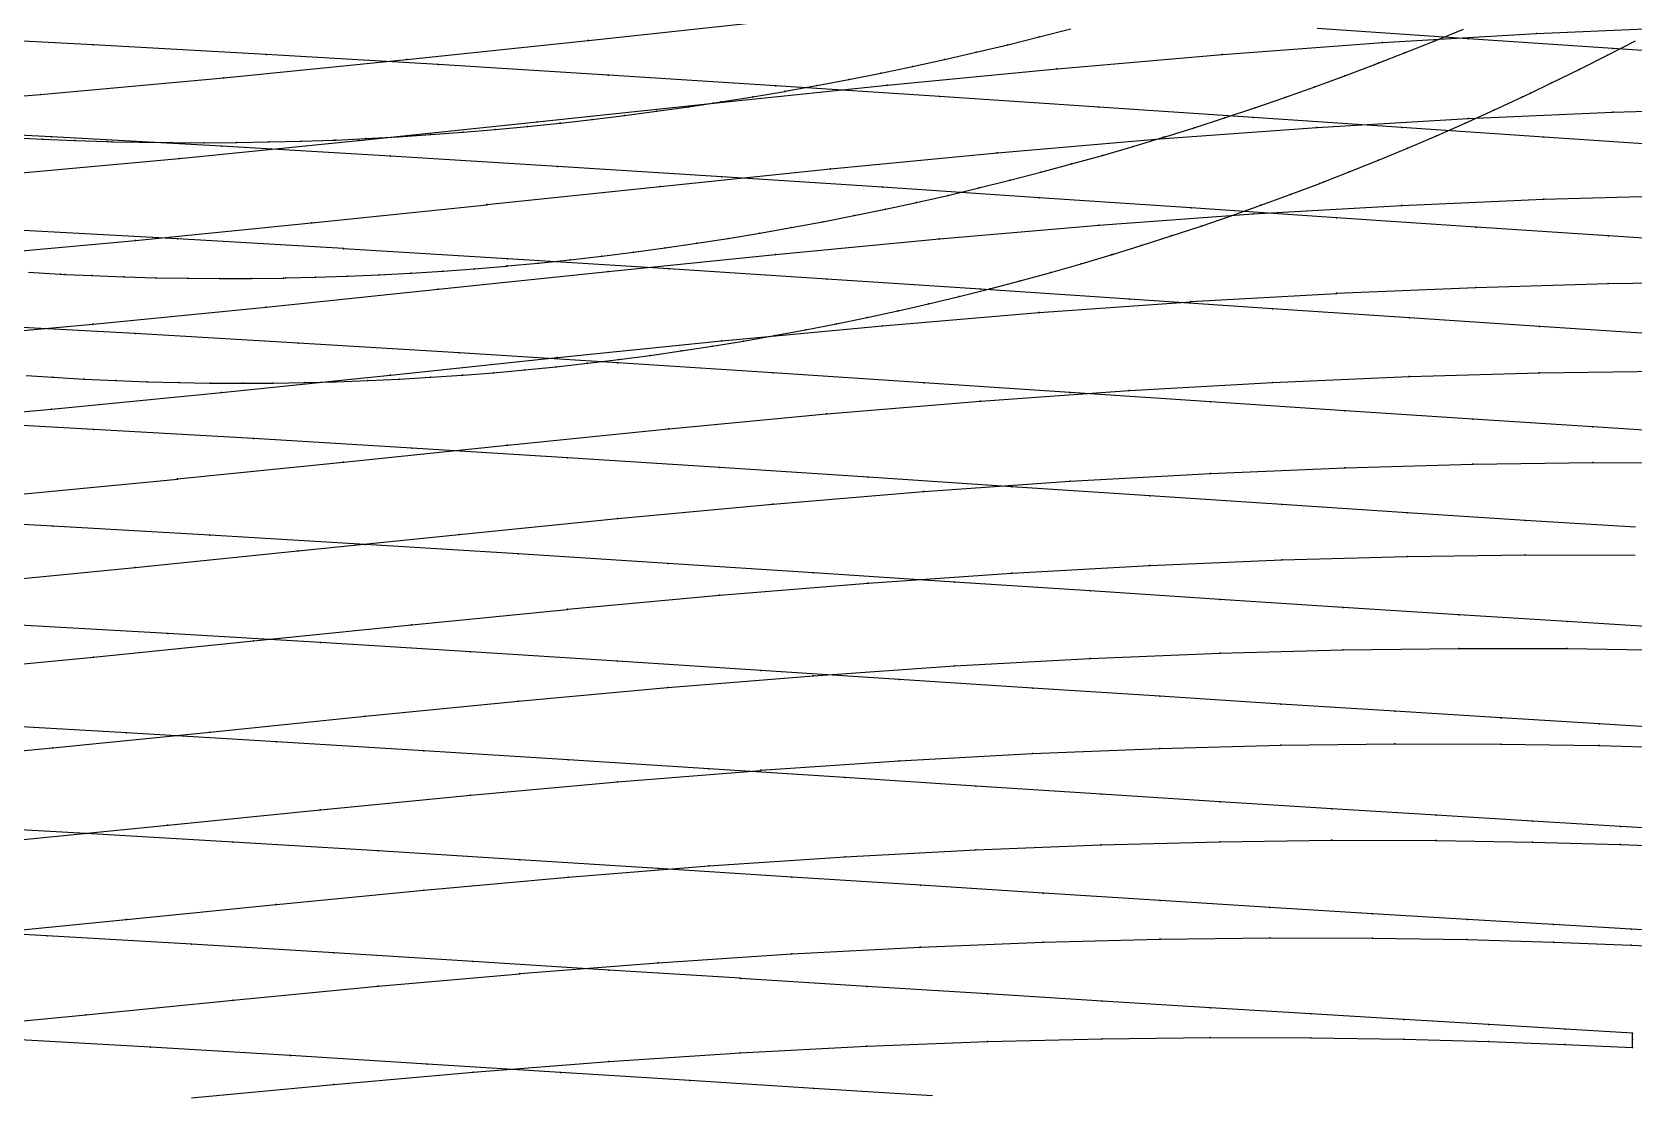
# Model space of a CAD drawing. Extents: x 0 to 4.67, y -4.5 to 1.66.
# Drawn here: x 1.544 to 2.428, y -2.052 to -1.466 of the extents above; entities that cross this region are included whole.
import ezdxf

# ---------------------------------------------------------------- set-up
doc = ezdxf.new("R2010")
doc.units = 0
doc.layers.get('0').update_dxf_attribs({"linetype": 'CONTINUOUS'})

msp = doc.modelspace()

# ---------------------------------------------------------------- linework, layer by layer
at = {"color": 4}
for points in [[(1.44824, -1.50882), (1.54893, -1.50077), (1.549, -1.50077), (1.65002, -1.49155), (1.65009, -1.49154), (1.75094, -1.48145), (1.75101, -1.48144), (1.85122, -1.47087), (1.85129, -1.47086), (1.95039, -1.46026)], [(1.52621, -1.54502), (1.62539, -1.53601), (1.62546, -1.53601), (1.72447, -1.52616), (1.72454, -1.52615), (1.82293, -1.51583), (1.823, -1.51582), (1.92029, -1.50547), (1.92036, -1.50546), (2.01607, -1.49555), (2.01614, -1.49555), (2.1098, -1.4865), (2.1099, -1.4865), (2.20108, -1.47863), (2.20118, -1.47862), (2.28946, -1.4721), (2.28954, -1.4721), (2.37446, -1.4671), (2.37456, -1.4671), (2.45575, -1.46351)], [(1.53234, -1.52435), (1.55012, -1.52529), (1.56791, -1.52608), (1.58571, -1.5267), (1.5883, -1.52677), (1.60353, -1.52708), (1.62136, -1.52728), (1.63921, -1.52732), (1.65705, -1.5272), (1.67491, -1.52692), (1.69277, -1.52648), (1.71063, -1.52588), (1.71189, -1.52583), (1.72849, -1.52504), (1.74635, -1.52403), (1.7642, -1.52287), (1.78205, -1.52154), (1.79989, -1.52005), (1.81772, -1.5184), (1.83554, -1.51659), (1.83592, -1.51655), (1.85335, -1.51455), (1.87114, -1.51235), (1.88891, -1.50999), (1.90666, -1.50748), (1.9244, -1.5048), (1.9421, -1.50196), (1.95971, -1.49898), (1.95979, -1.49897), (1.97744, -1.49577), (1.99507, -1.49241), (2.01266, -1.48889), (2.03023, -1.48521), (2.04775, -1.48138), (2.06524, -1.4774), (2.08269, -1.47326), (2.08276, -1.47324), (2.1001, -1.46893), (2.11747, -1.46445)], [(1.54238, -1.59879), (1.55992, -1.59983), (1.56247, -1.59996), (1.57748, -1.60066), (1.59505, -1.60131), (1.61263, -1.60179), (1.63021, -1.60209), (1.6478, -1.60222), (1.6654, -1.60218), (1.683, -1.60196), (1.68424, -1.60194), (1.7006, -1.60154), (1.71819, -1.60094), (1.73578, -1.60017), (1.75337, -1.59923), (1.77095, -1.59811), (1.78852, -1.59683), (1.80608, -1.59537), (1.80645, -1.59533), (1.82362, -1.5937), (1.84115, -1.59187), (1.85866, -1.58986), (1.87615, -1.58768), (1.89362, -1.58533), (1.91107, -1.58281), (1.92842, -1.58013), (1.92849, -1.58012), (1.94589, -1.57723), (1.96325, -1.57418), (1.98059, -1.57095), (1.99789, -1.56756), (2.01516, -1.56399), (2.0324, -1.56026), (2.04959, -1.55636), (2.04965, -1.55635), (2.06674, -1.55228), (2.08386, -1.54803), (2.10092, -1.54362), (2.11795, -1.53904), (2.13492, -1.53429), (2.15185, -1.52938), (2.16872, -1.5243), (2.16951, -1.52405), (2.18554, -1.51906), (2.2023, -1.51365), (2.21901, -1.50808), (2.23566, -1.50235), (2.25225, -1.49646), (2.26878, -1.4904), (2.28524, -1.48419), (2.28744, -1.48333), (2.30164, -1.47782), (2.31796, -1.4713), (2.33422, -1.46463)], [(2.49233, -1.48045), (2.41663, -1.47535), (2.41659, -1.47535), (2.33682, -1.46993), (2.33681, -1.46993), (2.25337, -1.46426)], [(2.45288, -1.52928), (2.37854, -1.5243), (2.37851, -1.5243), (2.30017, -1.51901), (2.30016, -1.51901), (2.21822, -1.51347), (2.21819, -1.51347), (2.13301, -1.50773), (2.133, -1.50773), (2.04501, -1.50185), (2.04501, -1.50185), (1.95465, -1.49592), (1.95461, -1.49592), (1.8623, -1.49001), (1.86227, -1.49001), (1.76844, -1.48422), (1.7684, -1.48422), (1.67351, -1.47862), (1.67348, -1.47862), (1.57799, -1.47331), (1.57795, -1.47331), (1.4823, -1.46836)], [(1.54094, -1.65571), (1.55577, -1.65672), (1.57312, -1.65773), (1.59049, -1.65854), (1.60786, -1.65918), (1.62524, -1.65964), (1.64262, -1.65991), (1.66, -1.66), (1.66123, -1.65999), (1.67738, -1.65991), (1.69476, -1.65964), (1.71214, -1.65918), (1.72951, -1.65854), (1.74688, -1.65773), (1.76423, -1.65672), (1.78158, -1.65554), (1.78194, -1.65551), (1.79891, -1.65418), (1.81622, -1.65263), (1.83352, -1.65091), (1.8508, -1.649), (1.86805, -1.64691), (1.88529, -1.64464), (1.90243, -1.6422), (1.9025, -1.64219), (1.91968, -1.63956), (1.93684, -1.63675), (1.95396, -1.63376), (1.97105, -1.6306), (1.98811, -1.62725), (2.00513, -1.62373), (2.02212, -1.62002), (2.02218, -1.62001), (2.03906, -1.61614), (2.05597, -1.61208), (2.07283, -1.60785), (2.08964, -1.60344), (2.10641, -1.59885), (2.12313, -1.59409), (2.13979, -1.58915), (2.14057, -1.58891), (2.15641, -1.58404), (2.17297, -1.57875), (2.18947, -1.5733), (2.20592, -1.56766), (2.2223, -1.56186), (2.23863, -1.55589), (2.25489, -1.54974), (2.25707, -1.54889), (2.27109, -1.54343), (2.28722, -1.53695), (2.30328, -1.53029), (2.31927, -1.52347), (2.33518, -1.51649), (2.35103, -1.50933), (2.36679, -1.50201), (2.37111, -1.49995), (2.38248, -1.49453), (2.39809, -1.48688), (2.41362, -1.47907), (2.42907, -1.4711)], [(1.54094, -1.65571), (1.55577, -1.65672), (1.57312, -1.65773), (1.59049, -1.65854), (1.60786, -1.65918), (1.62524, -1.65964), (1.64262, -1.65991), (1.66, -1.66), (1.66123, -1.65999), (1.67738, -1.65991), (1.69476, -1.65964), (1.71214, -1.65918), (1.72951, -1.65854), (1.74688, -1.65773), (1.76423, -1.65672), (1.78158, -1.65554), (1.78194, -1.65551), (1.79891, -1.65418), (1.81622, -1.65263), (1.83352, -1.65091), (1.8508, -1.649), (1.86805, -1.64691), (1.88529, -1.64464), (1.90243, -1.6422), (1.9025, -1.64219), (1.91968, -1.63956), (1.93684, -1.63675), (1.95396, -1.63376), (1.97105, -1.6306), (1.98811, -1.62725), (2.00513, -1.62373), (2.02212, -1.62002), (2.02218, -1.62001), (2.03906, -1.61614), (2.05597, -1.61208), (2.07283, -1.60785), (2.08964, -1.60344), (2.10641, -1.59885), (2.12313, -1.59409), (2.13979, -1.58915), (2.14057, -1.58891), (2.15641, -1.58404), (2.17297, -1.57875), (2.18947, -1.5733), (2.20592, -1.56766), (2.2223, -1.56186), (2.23863, -1.55589), (2.25489, -1.54974), (2.25707, -1.54889), (2.27109, -1.54343), (2.28722, -1.53695), (2.30328, -1.53029), (2.31927, -1.52347), (2.33518, -1.51649), (2.35103, -1.50933), (2.36679, -1.50201), (2.37111, -1.49995), (2.38248, -1.49453), (2.39809, -1.48688), (2.41362, -1.47907), (2.42907, -1.4711)], [(1.54094, -1.65571), (1.55577, -1.65672), (1.57312, -1.65773), (1.59049, -1.65854), (1.60786, -1.65918), (1.62524, -1.65964), (1.64262, -1.65991), (1.66, -1.66), (1.66123, -1.65999), (1.67738, -1.65991), (1.69476, -1.65964), (1.71214, -1.65918), (1.72951, -1.65854), (1.74688, -1.65773), (1.76423, -1.65672), (1.78158, -1.65554), (1.78194, -1.65551), (1.79891, -1.65418), (1.81622, -1.65263), (1.83352, -1.65091), (1.8508, -1.649), (1.86805, -1.64691), (1.88529, -1.64464), (1.90243, -1.6422), (1.9025, -1.64219), (1.91968, -1.63956), (1.93684, -1.63675), (1.95396, -1.63376), (1.97105, -1.6306), (1.98811, -1.62725), (2.00513, -1.62373), (2.02212, -1.62002), (2.02218, -1.62001), (2.03906, -1.61614), (2.05597, -1.61208), (2.07283, -1.60785), (2.08964, -1.60344), (2.10641, -1.59885), (2.12313, -1.59409), (2.13979, -1.58915), (2.14057, -1.58891), (2.15641, -1.58404), (2.17297, -1.57875), (2.18947, -1.5733), (2.20592, -1.56766), (2.2223, -1.56186), (2.23863, -1.55589), (2.25489, -1.54974), (2.25707, -1.54889), (2.27109, -1.54343), (2.28722, -1.53695), (2.30328, -1.53029), (2.31927, -1.52347), (2.33518, -1.51649), (2.35103, -1.50933), (2.36679, -1.50201), (2.37111, -1.49995), (2.38248, -1.49453), (2.39809, -1.48688), (2.41362, -1.47907), (2.42907, -1.4711)], [(1.54094, -1.65571), (1.55577, -1.65672), (1.57312, -1.65773), (1.59049, -1.65854), (1.60786, -1.65918), (1.62524, -1.65964), (1.64262, -1.65991), (1.66, -1.66), (1.66123, -1.65999), (1.67738, -1.65991), (1.69476, -1.65964), (1.71214, -1.65918), (1.72951, -1.65854), (1.74688, -1.65773), (1.76423, -1.65672), (1.78158, -1.65554), (1.78194, -1.65551), (1.79891, -1.65418), (1.81622, -1.65263), (1.83352, -1.65091), (1.8508, -1.649), (1.86805, -1.64691), (1.88529, -1.64464), (1.90243, -1.6422), (1.9025, -1.64219), (1.91968, -1.63956), (1.93684, -1.63675), (1.95396, -1.63376), (1.97105, -1.6306), (1.98811, -1.62725), (2.00513, -1.62373), (2.02212, -1.62002), (2.02218, -1.62001), (2.03906, -1.61614), (2.05597, -1.61208), (2.07283, -1.60785), (2.08964, -1.60344), (2.10641, -1.59885), (2.12313, -1.59409), (2.13979, -1.58915), (2.14057, -1.58891), (2.15641, -1.58404), (2.17297, -1.57875), (2.18947, -1.5733), (2.20592, -1.56766), (2.2223, -1.56186), (2.23863, -1.55589), (2.25489, -1.54974), (2.25707, -1.54889), (2.27109, -1.54343), (2.28722, -1.53695), (2.30328, -1.53029), (2.31927, -1.52347), (2.33518, -1.51649), (2.35103, -1.50933), (2.36679, -1.50201), (2.37111, -1.49995), (2.38248, -1.49453), (2.39809, -1.48688), (2.41362, -1.47907), (2.42907, -1.4711)], [(1.54094, -1.65571), (1.55577, -1.65672), (1.57312, -1.65773), (1.59049, -1.65854), (1.60786, -1.65918), (1.62524, -1.65964), (1.64262, -1.65991), (1.66, -1.66), (1.66123, -1.65999), (1.67738, -1.65991), (1.69476, -1.65964), (1.71214, -1.65918), (1.72951, -1.65854), (1.74688, -1.65773), (1.76423, -1.65672), (1.78158, -1.65554), (1.78194, -1.65551), (1.79891, -1.65418), (1.81622, -1.65263), (1.83352, -1.65091), (1.8508, -1.649), (1.86805, -1.64691), (1.88529, -1.64464), (1.90243, -1.6422), (1.9025, -1.64219), (1.91968, -1.63956), (1.93684, -1.63675), (1.95396, -1.63376), (1.97105, -1.6306), (1.98811, -1.62725), (2.00513, -1.62373), (2.02212, -1.62002), (2.02218, -1.62001), (2.03906, -1.61614), (2.05597, -1.61208), (2.07283, -1.60785), (2.08964, -1.60344), (2.10641, -1.59885), (2.12313, -1.59409), (2.13979, -1.58915), (2.14057, -1.58891), (2.15641, -1.58404), (2.17297, -1.57875), (2.18947, -1.5733), (2.20592, -1.56766), (2.2223, -1.56186), (2.23863, -1.55589), (2.25489, -1.54974), (2.25707, -1.54889), (2.27109, -1.54343), (2.28722, -1.53695), (2.30328, -1.53029), (2.31927, -1.52347), (2.33518, -1.51649), (2.35103, -1.50933), (2.36679, -1.50201), (2.37111, -1.49995), (2.38248, -1.49453), (2.39809, -1.48688), (2.41362, -1.47907), (2.42907, -1.4711)], [(1.5039, -1.59), (1.60127, -1.58121), (1.60134, -1.5812), (1.69855, -1.57158), (1.69862, -1.57158), (1.79521, -1.5615), (1.79528, -1.56149), (1.89081, -1.55139), (1.89088, -1.55139), (1.98484, -1.54172), (1.98492, -1.54171), (2.07687, -1.5329), (2.07697, -1.53289), (2.16649, -1.52522), (2.16658, -1.52522), (2.25326, -1.51887), (2.25334, -1.51886), (2.33671, -1.51401), (2.33681, -1.514), (2.41652, -1.51052), (2.41659, -1.51051), (2.49225, -1.50829)], [(2.48288, -1.58322), (2.41415, -1.5787), (2.41412, -1.5787), (2.34113, -1.57384), (2.34109, -1.57384), (2.26417, -1.56868), (2.26417, -1.56868), (2.1837, -1.56327), (2.18367, -1.56327), (2.10003, -1.55766), (2.10002, -1.55766), (2.01362, -1.55192), (2.01361, -1.55191), (1.92489, -1.54612), (1.92485, -1.54612), (1.83421, -1.54036), (1.83417, -1.54035), (1.74204, -1.5347), (1.742, -1.53469), (1.64883, -1.52923), (1.64879, -1.52923), (1.55503, -1.52404), (1.55499, -1.52404), (1.46107, -1.51921)], [(1.48227, -1.63602), (1.57788, -1.62744), (1.57795, -1.62743), (1.67341, -1.61805), (1.67348, -1.61804), (1.76833, -1.6082), (1.7684, -1.6082), (1.8622, -1.59834), (1.86227, -1.59833), (1.95454, -1.58891), (1.95461, -1.5889), (2.04491, -1.5803), (2.04501, -1.5803), (2.13291, -1.57283), (2.133, -1.57282), (2.21812, -1.56664), (2.21819, -1.56663), (2.30006, -1.56191), (2.30016, -1.5619), (2.37843, -1.55852), (2.37851, -1.55852), (2.4528, -1.55636)], [(2.4436, -1.63312), (2.37611, -1.62872), (2.37608, -1.62871), (2.30441, -1.62398), (2.30437, -1.62397), (2.22884, -1.61894), (2.22884, -1.61894), (2.14983, -1.61366), (2.1498, -1.61366), (2.06767, -1.60819), (2.06766, -1.60819), (1.98282, -1.60258), (1.98281, -1.60258), (1.89569, -1.59693), (1.89565, -1.59692), (1.80665, -1.59129), (1.80661, -1.59129), (1.71614, -1.58577), (1.71611, -1.58576), (1.62462, -1.58042), (1.62458, -1.58042), (1.53251, -1.57536)], [(1.46103, -1.68268), (1.55493, -1.6743), (1.55499, -1.67429), (1.64873, -1.66513), (1.64879, -1.66512), (1.74193, -1.65552), (1.742, -1.65552), (1.83411, -1.6459), (1.83417, -1.6459), (1.92478, -1.6367), (1.92485, -1.6367), (2.01352, -1.62832), (2.01361, -1.62831), (2.09993, -1.62103), (2.10002, -1.62102), (2.1836, -1.61501), (2.18367, -1.615), (2.26407, -1.61041), (2.26417, -1.6104), (2.34102, -1.60712), (2.34109, -1.60711), (2.41405, -1.60502), (2.41412, -1.60502), (2.48281, -1.60406)], [(2.46749, -1.68806), (2.40564, -1.68411), (2.40561, -1.6841), (2.33932, -1.6798), (2.3393, -1.6798), (2.2689, -1.67518), (2.26887, -1.67518), (2.19468, -1.67027), (2.19468, -1.67027), (2.11708, -1.66512), (2.11705, -1.66512), (2.03638, -1.65977), (2.03637, -1.65977), (1.95304, -1.6543), (1.95304, -1.6543), (1.86746, -1.64878), (1.86743, -1.64878), (1.78002, -1.64328), (1.77998, -1.64327), (1.69112, -1.63788), (1.69109, -1.63788), (1.60123, -1.63266), (1.6012, -1.63266), (1.51077, -1.62771)], [(1.53247, -1.72178), (1.62452, -1.71284), (1.62458, -1.71283), (1.71604, -1.70347), (1.71611, -1.70346), (1.80655, -1.69409), (1.80661, -1.69408), (1.89558, -1.68512), (1.89565, -1.68511), (1.98272, -1.67695), (1.98281, -1.67694), (2.06757, -1.66985), (2.06766, -1.66984), (2.14973, -1.66399), (2.1498, -1.66398), (2.22874, -1.65952), (2.22884, -1.65951), (2.3043, -1.65633), (2.30437, -1.65632), (2.37601, -1.6543), (2.37608, -1.6543), (2.44353, -1.65337)], [(2.42906, -1.7395), (2.36831, -1.73564), (2.36828, -1.73564), (2.30318, -1.73145), (2.30315, -1.73145), (2.23401, -1.72694), (2.23398, -1.72694), (2.16112, -1.72215), (2.16111, -1.72215), (2.0849, -1.71712), (2.08487, -1.71712), (2.00565, -1.71191), (2.00564, -1.71191), (1.9238, -1.70657), (1.92379, -1.70657), (1.83975, -1.70118), (1.83972, -1.70117), (1.75386, -1.6958), (1.75383, -1.6958), (1.66655, -1.69053), (1.66652, -1.69053), (1.57827, -1.68544), (1.57823, -1.68544), (1.48942, -1.68061)], [(1.51073, -1.7704), (1.60113, -1.76167), (1.6012, -1.76167), (1.69102, -1.75253), (1.69109, -1.75253), (1.77992, -1.74338), (1.77998, -1.74338), (1.86737, -1.73464), (1.86743, -1.73463), (1.95294, -1.72668), (1.95304, -1.72667), (2.03628, -1.71977), (2.03637, -1.71976), (2.11698, -1.71406), (2.11705, -1.71406), (2.19458, -1.70972), (2.19468, -1.70972), (2.2688, -1.70662), (2.26887, -1.70662), (2.33922, -1.70466), (2.3393, -1.70466), (2.40554, -1.70376), (2.40561, -1.70376), (2.46742, -1.70385)], [(2.44646, -1.79494), (2.39137, -1.79154), (2.39134, -1.79154), (2.33168, -1.78778), (2.33165, -1.78778), (2.26771, -1.78369), (2.26769, -1.78369), (2.19978, -1.77929), (2.19975, -1.77929), (2.12819, -1.77462), (2.12819, -1.77462), (2.05333, -1.76972), (2.0533, -1.76972), (1.9755, -1.76464), (1.97549, -1.76464), (1.89511, -1.75942), (1.8951, -1.75942), (1.81256, -1.75416), (1.81253, -1.75416), (1.72821, -1.74892), (1.72817, -1.74892), (1.64246, -1.74377), (1.64243, -1.74377), (1.55575, -1.7388), (1.55572, -1.7388), (1.46849, -1.73409)], [(1.48938, -1.81961), (1.57817, -1.8111), (1.57823, -1.81109), (1.66646, -1.80219), (1.66652, -1.80218), (1.75376, -1.79326), (1.75383, -1.79326), (1.83965, -1.78474), (1.83972, -1.78473), (1.9237, -1.77699), (1.92379, -1.77698), (2.00555, -1.77026), (2.00564, -1.77025), (2.0848, -1.76471), (2.08487, -1.76471), (2.16102, -1.7605), (2.16111, -1.76049), (2.23391, -1.75749), (2.23398, -1.75749), (2.30308, -1.75559), (2.30315, -1.75559), (2.36821, -1.75473), (2.36828, -1.75473), (2.42899, -1.75482)], [(2.45848, -1.85097), (2.40907, -1.84798), (2.40905, -1.84798), (2.35492, -1.84466), (2.3549, -1.84466), (2.29629, -1.841), (2.29626, -1.841), (2.23345, -1.83701), (2.23342, -1.83701), (2.16671, -1.83272), (2.16668, -1.83272), (2.09638, -1.82817), (2.09638, -1.82817), (2.02284, -1.82339), (2.02282, -1.82339), (1.94638, -1.81843), (1.94637, -1.81843), (1.86741, -1.81334), (1.8674, -1.81334), (1.78631, -1.80821), (1.78628, -1.80821), (1.70345, -1.80309), (1.70341, -1.80309), (1.61921, -1.79807), (1.61918, -1.79807), (1.53403, -1.79321)], [(1.46845, -1.86944), (1.55566, -1.86114), (1.55572, -1.86113), (1.64236, -1.85244), (1.64243, -1.85244), (1.72811, -1.84375), (1.72817, -1.84374), (1.81246, -1.83545), (1.81253, -1.83544), (1.89501, -1.8279), (1.8951, -1.82789), (1.9754, -1.82136), (1.97549, -1.82135), (2.05324, -1.81596), (2.0533, -1.81596), (2.12809, -1.81187), (2.12819, -1.81186), (2.19968, -1.80896), (2.19975, -1.80896), (2.26762, -1.80712), (2.26769, -1.80712), (2.33158, -1.8063), (2.33165, -1.8063), (2.39127, -1.8064), (2.39134, -1.8064), (2.44639, -1.80725)], [(2.46446, -1.90709), (2.42082, -1.90447), (2.37229, -1.90156), (2.37227, -1.90156), (2.3191, -1.89833), (2.31907, -1.89832), (2.26149, -1.89475), (2.26147, -1.89475), (2.19976, -1.89087), (2.19974, -1.89087), (2.1342, -1.88669), (2.13418, -1.88669), (2.06512, -1.88225), (2.06511, -1.88225), (1.99288, -1.87759), (1.99285, -1.87759), (1.91776, -1.87275), (1.91775, -1.87275), (1.84018, -1.86779), (1.84018, -1.86779), (1.76052, -1.86279), (1.76049, -1.86278), (1.67911, -1.85779), (1.67908, -1.85779), (1.59636, -1.85289), (1.59633, -1.85289), (1.51269, -1.84815)], [(1.534, -1.9123), (1.61911, -1.90383), (1.61918, -1.90383), (1.70335, -1.89536), (1.70341, -1.89535), (1.78622, -1.88727), (1.78628, -1.88727), (1.86731, -1.87992), (1.8674, -1.87992), (1.94628, -1.87356), (1.94637, -1.87355), (2.02275, -1.86832), (2.02282, -1.86831), (2.09629, -1.86434), (2.09638, -1.86434), (2.16662, -1.86152), (2.16668, -1.86152), (2.23335, -1.85975), (2.23342, -1.85975), (2.29619, -1.85896), (2.29626, -1.85896), (2.35483, -1.85907), (2.3549, -1.85907), (2.40898, -1.8599), (2.40905, -1.85991), (2.45838, -1.86128)], [(2.46468, -1.96346), (2.42681, -1.96118), (2.38394, -1.95863), (2.33626, -1.95579), (2.33624, -1.95579), (2.28401, -1.95264), (2.28398, -1.95264), (2.22742, -1.94916), (2.22739, -1.94916), (2.16677, -1.94538), (2.16675, -1.94538), (2.10237, -1.94131), (2.10234, -1.94131), (2.0345, -1.93698), (2.0345, -1.93698), (1.96353, -1.93244), (1.96351, -1.93244), (1.88974, -1.92773), (1.88973, -1.92773), (1.81353, -1.92289), (1.81352, -1.92289), (1.73527, -1.918), (1.73524, -1.918), (1.6553, -1.91313), (1.65527, -1.91313), (1.57401, -1.90835), (1.57398, -1.90835), (1.49181, -1.90373)], [(1.51265, -1.96404), (1.59627, -1.95578), (1.59633, -1.95578), (1.67902, -1.94753), (1.67908, -1.94752), (1.76043, -1.93965), (1.76049, -1.93965), (1.84009, -1.9325), (1.84018, -1.93249), (1.91767, -1.92631), (1.91775, -1.9263), (1.99278, -1.92122), (1.99285, -1.92121), (2.06502, -1.91736), (2.06511, -1.91736), (2.13411, -1.91463), (2.13418, -1.91463), (2.19967, -1.91292), (2.19974, -1.91292), (2.2614, -1.91216), (2.26147, -1.91216), (2.319, -1.91228), (2.31907, -1.91228), (2.3722, -1.91311), (2.37227, -1.91311), (2.42073, -1.91445), (2.42082, -1.91446), (2.46437, -1.91616)], [(1.63224, -2.05425), (1.71076, -2.0468), (1.71082, -2.04679), (1.78765, -2.04003), (1.78774, -2.04002), (1.86254, -2.03418), (1.86262, -2.03418), (1.93505, -2.02938), (1.93511, -2.02938), (2.00478, -2.02576), (2.00486, -2.02576), (2.07147, -2.02321), (2.07153, -2.02321), (2.13475, -2.02162), (2.13482, -2.02162), (2.19434, -2.02093), (2.1944, -2.02093), (2.24994, -2.02106), (2.25001, -2.02106), (2.30129, -2.02186), (2.30135, -2.02186), (2.34814, -2.02315), (2.34823, -2.02315), (2.39026, -2.02476), (2.39035, -2.02477), (2.42756, -2.02644), (2.42756, -2.02182), (2.42756, -2.01852), (2.39035, -2.0163), (2.34823, -2.01382), (2.30138, -2.01105), (2.30135, -2.01105), (2.25003, -2.00798), (2.25001, -2.00798), (2.19443, -2.00459), (2.1944, -2.00459), (2.13484, -2.00091), (2.13482, -2.00091), (2.07156, -1.99694), (2.07153, -1.99694), (2.00487, -1.99273), (2.00486, -1.99273), (1.93514, -1.98831), (1.93511, -1.9883), (1.86263, -1.98371), (1.86262, -1.98371), (1.78774, -1.97899), (1.78774, -1.97899), (1.71085, -1.97423), (1.71082, -1.97422), (1.63227, -1.96947), (1.63224, -1.96947), (1.55239, -1.9648), (1.55236, -1.9648), (1.47162, -1.9603)], [(1.49177, -2.01644), (1.57392, -2.0084), (1.57398, -2.00839), (1.65521, -2.00036), (1.65527, -2.00036), (1.73518, -1.9927), (1.73524, -1.99269), (1.81344, -1.98574), (1.81352, -1.98573), (1.88965, -1.97972), (1.88973, -1.97972), (1.96344, -1.97478), (1.96351, -1.97478), (2.03441, -1.97104), (2.0345, -1.97104), (2.10228, -1.9684), (2.10234, -1.9684), (2.16668, -1.96675), (2.16675, -1.96675), (2.22733, -1.96603), (2.22739, -1.96603), (2.28391, -1.96615), (2.28398, -1.96615), (2.33617, -1.96697), (2.33624, -1.96697), (2.38385, -1.96828), (2.38394, -1.96829), (2.42672, -1.96994), (2.42681, -1.96994), (2.46468, -1.97167)], [(2.04121, -2.0531), (1.97572, -2.049), (1.97571, -2.049), (1.9072, -2.04469), (1.90718, -2.04468), (1.83596, -2.04021), (1.83595, -2.04021), (1.76238, -2.03561), (1.76237, -2.03561), (1.68682, -2.03096), (1.6868, -2.03096), (1.60962, -2.02633), (1.60959, -2.02633), (1.53113, -2.02178)]]:
    msp.add_lwpolyline(points, dxfattribs=at)
at = {"color": 2}
for p in [(2.37446, -1.4671, 26.52), (2.37456, -1.4671, 26.52), (1.57795, -1.47331, 28.1713), (1.57799, -1.47331, 28.1713), (1.85122, -1.47087, 25.713), (1.85129, -1.47086, 25.713), (2.08269, -1.47326, 0.11117), (2.08276, -1.47324, 0.11117), (2.1001, -1.46893, 0.11117), (2.28946, -1.4721, 26.52), (2.28954, -1.4721, 26.52), (2.31796, -1.4713, 0.06475), (2.33681, -1.46993, 27.3394), (2.33682, -1.46993, 27.3394), (2.41659, -1.47535, 27.3394), (2.41663, -1.47535, 27.3394), (1.67348, -1.47862, 28.1713), (1.67351, -1.47862, 28.1713), (1.75094, -1.48145, 25.713), (1.75101, -1.48144, 25.713), (1.7684, -1.48422, 28.1713), (1.76844, -1.48422, 28.1713), (2.04775, -1.48138, 0.11117), (2.06524, -1.4774, 0.11117), (2.20108, -1.47863, 26.52), (2.20118, -1.47862, 26.52), (2.28524, -1.48419, 0.06475), (2.28744, -1.48333, 0.06475), (2.30164, -1.47782, 0.06475), (2.41362, -1.47907), (2.41362, -1.47907, 0.00179), (2.41362, -1.47907, 0.00716), (2.41362, -1.47907, 0.0161), (2.41362, -1.47907, 0.02863), (1.65002, -1.49155, 25.713), (1.65009, -1.49154, 25.713), (1.86227, -1.49001, 28.1713), (1.8623, -1.49001, 28.1713), (1.99507, -1.49241, 0.11117), (2.01266, -1.48889, 0.11117), (2.03023, -1.48521, 0.11117), (2.1098, -1.4865, 26.52), (2.1099, -1.4865, 26.52), (2.26878, -1.4904, 0.06475), (2.39809, -1.48688), (2.39809, -1.48688, 0.00179), (2.39809, -1.48688, 0.00716), (2.39809, -1.48688, 0.0161), (2.39809, -1.48688, 0.02863), (1.54893, -1.50077, 25.713), (1.549, -1.50077, 25.713), (1.9421, -1.50196, 0.11117), (1.95461, -1.49592, 28.1713), (1.95465, -1.49592, 28.1713), (1.95971, -1.49898, 0.11117), (1.95979, -1.49897, 0.11117), (1.97744, -1.49577, 0.11117), (2.01607, -1.49555, 26.52), (2.01614, -1.49555, 26.52), (2.04501, -1.50185, 28.1713), (2.04501, -1.50185, 28.1713), (2.23566, -1.50235, 0.06475), (2.25225, -1.49646, 0.06475), (2.36679, -1.50201), (2.36679, -1.50201, 0.00179), (2.36679, -1.50201, 0.00716), (2.36679, -1.50201, 0.0161), (2.36679, -1.50201, 0.02863), (2.37111, -1.49995), (2.37111, -1.49995, 0.00179), (2.37111, -1.49995, 0.00716), (2.37111, -1.49995, 0.0161), (2.37111, -1.49995, 0.02863), (2.38248, -1.49453), (2.38248, -1.49453, 0.00179), (2.38248, -1.49453, 0.00716), (2.38248, -1.49453, 0.0161), (2.38248, -1.49453, 0.02863), (1.88891, -1.50999, 0.11117), (1.90666, -1.50748, 0.11117), (1.92029, -1.50547, 26.52), (1.92036, -1.50546, 26.52), (1.9244, -1.5048, 0.11117), (2.133, -1.50773, 28.1713), (2.13301, -1.50773, 28.1713), (2.21901, -1.50808, 0.06475), (2.35103, -1.50933), (2.35103, -1.50933, 0.00179), (2.35103, -1.50933, 0.00716), (2.35103, -1.50933, 0.0161), (2.35103, -1.50933, 0.02863), (2.41652, -1.51052, 27.3394), (2.41659, -1.51051, 27.3394), (1.79989, -1.52005, 0.11117), (1.81772, -1.5184, 0.11117), (1.82293, -1.51583, 26.52), (1.823, -1.51582, 26.52), (1.83554, -1.51659, 0.11117), (1.83592, -1.51655, 0.11117), (1.85335, -1.51455, 0.11117), (1.87114, -1.51235, 0.11117), (2.18554, -1.51906, 0.06475), (2.2023, -1.51365, 0.06475), (2.21819, -1.51347, 28.1713), (2.21822, -1.51347, 28.1713), (2.25326, -1.51887, 27.3394), (2.25334, -1.51886, 27.3394), (2.30016, -1.51901, 28.1713), (2.30017, -1.51901, 28.1713), (2.33518, -1.51649), (2.33518, -1.51649, 0.00179), (2.33518, -1.51649, 0.00716), (2.33518, -1.51649, 0.0161), (2.33518, -1.51649, 0.02863), (2.33671, -1.51401, 27.3394), (2.33681, -1.514, 27.3394), (1.55012, -1.52529, 0.11117), (1.55499, -1.52404, 29.0157), (1.55503, -1.52404, 29.0157), (1.56791, -1.52608, 0.11117), (1.58571, -1.5267, 0.11117), (1.5883, -1.52677, 0.11117), (1.60353, -1.52708, 0.11117), (1.62136, -1.52728, 0.11117), (1.63921, -1.52732, 0.11117), (1.64879, -1.52923, 29.0157), (1.64883, -1.52923, 29.0157), (1.65705, -1.5272, 0.11117), (1.67491, -1.52692, 0.11117), (1.69277, -1.52648, 0.11117), (1.71063, -1.52588, 0.11117), (1.71189, -1.52583, 0.11117), (1.72447, -1.52616, 26.52), (1.72454, -1.52615, 26.52), (1.72849, -1.52504, 0.11117), (1.74635, -1.52403, 0.11117), (1.7642, -1.52287, 0.11117), (1.78205, -1.52154, 0.11117), (2.16649, -1.52522, 27.3394), (2.16658, -1.52522, 27.3394), (2.16872, -1.5243, 0.06475), (2.16951, -1.52405, 0.06475), (2.31927, -1.52347), (2.31927, -1.52347, 0.00179), (2.31927, -1.52347, 0.00716), (2.31927, -1.52347, 0.0161), (2.31927, -1.52347, 0.02863), (2.37851, -1.5243, 28.1713), (2.37854, -1.5243, 28.1713), (1.62539, -1.53601, 26.52), (1.62546, -1.53601, 26.52), (1.742, -1.53469, 29.0157), (1.74204, -1.5347, 29.0157), (2.07687, -1.5329, 27.3394), (2.07697, -1.53289, 27.3394), (2.13492, -1.53429, 0.06475), (2.15185, -1.52938, 0.06475), (2.28722, -1.53695), (2.28722, -1.53695, 0.00179), (2.28722, -1.53695, 0.00716), (2.28722, -1.53695, 0.0161), (2.28722, -1.53695, 0.02863), (2.30328, -1.53029), (2.30328, -1.53029, 0.00179), (2.30328, -1.53029, 0.00716), (2.30328, -1.53029, 0.0161), (2.30328, -1.53029, 0.02863), (1.83417, -1.54035, 29.0157), (1.83421, -1.54036, 29.0157), (1.92485, -1.54612, 29.0157), (1.92489, -1.54612, 29.0157), (1.98484, -1.54172, 27.3394), (1.98492, -1.54171, 27.3394), (2.10092, -1.54362, 0.06475), (2.11795, -1.53904, 0.06475), (2.27109, -1.54343), (2.27109, -1.54343, 0.00179), (2.27109, -1.54343, 0.00716), (2.27109, -1.54343, 0.0161), (2.27109, -1.54343, 0.02863), (1.89081, -1.55139, 27.3394), (1.89088, -1.55139, 27.3394), (2.01361, -1.55191, 29.0157), (2.01362, -1.55192, 29.0157), (2.06674, -1.55228, 0.06475), (2.08386, -1.54803, 0.06475), (2.25489, -1.54974), (2.25489, -1.54974, 0.00179), (2.25489, -1.54974, 0.00716), (2.25489, -1.54974, 0.0161), (2.25489, -1.54974, 0.02863), (2.25707, -1.54889), (2.25707, -1.54889, 0.00179), (2.25707, -1.54889, 0.00716), (2.25707, -1.54889, 0.0161), (2.25707, -1.54889, 0.02863), (1.79521, -1.5615, 27.3394), (1.79528, -1.56149, 27.3394), (2.01516, -1.56399, 0.06475), (2.0324, -1.56026, 0.06475), (2.04959, -1.55636, 0.06475), (2.04965, -1.55635, 0.06475), (2.10002, -1.55766, 29.0157), (2.10003, -1.55766, 29.0157), (2.18367, -1.56327, 29.0157), (2.1837, -1.56327, 29.0157), (2.2223, -1.56186), (2.2223, -1.56186, 0.00179), (2.2223, -1.56186, 0.00716), (2.2223, -1.56186, 0.0161), (2.2223, -1.56186, 0.02863), (2.23863, -1.55589), (2.23863, -1.55589, 0.00179), (2.23863, -1.55589, 0.00716), (2.23863, -1.55589, 0.0161), (2.23863, -1.55589, 0.02863), (2.30006, -1.56191, 28.1713), (2.30016, -1.5619, 28.1713), (2.37843, -1.55852, 28.1713), (2.37851, -1.55852, 28.1713), (1.69855, -1.57158, 27.3394), (1.69862, -1.57158, 27.3394), (1.98059, -1.57095, 0.06475), (1.99789, -1.56756, 0.06475), (2.13291, -1.57283, 28.1713), (2.133, -1.57282, 28.1713), (2.18947, -1.5733), (2.18947, -1.5733, 0.00179), (2.18947, -1.5733, 0.00716), (2.18947, -1.5733, 0.0161), (2.18947, -1.5733, 0.02863), (2.20592, -1.56766), (2.20592, -1.56766, 0.00179), (2.20592, -1.56766, 0.00716), (2.20592, -1.56766, 0.0161), (2.20592, -1.56766, 0.02863), (2.21812, -1.56664, 28.1713), (2.21819, -1.56663, 28.1713), (2.26417, -1.56868, 29.0157), (2.26417, -1.56868, 29.0157), (1.60127, -1.58121, 27.3394), (1.60134, -1.5812, 27.3394), (1.62458, -1.58042, 29.8726), (1.62462, -1.58042, 29.8726), (1.92842, -1.58013, 0.06475), (1.92849, -1.58012, 0.06475), (1.94589, -1.57723, 0.06475), (1.96325, -1.57418, 0.06475), (2.04491, -1.5803, 28.1713), (2.04501, -1.5803, 28.1713), (2.17297, -1.57875), (2.17297, -1.57875, 0.00179), (2.17297, -1.57875, 0.00716), (2.17297, -1.57875, 0.0161), (2.17297, -1.57875, 0.02863), (2.34109, -1.57384, 29.0157), (2.34113, -1.57384, 29.0157), (2.41412, -1.5787, 29.0157), (2.41415, -1.5787, 29.0157), (1.71611, -1.58576, 29.8726), (1.71614, -1.58577, 29.8726), (1.85866, -1.58986, 0.06475), (1.87615, -1.58768, 0.06475), (1.89362, -1.58533, 0.06475), (1.91107, -1.58281, 0.06475), (1.95454, -1.58891, 28.1713), (1.95461, -1.5889, 28.1713), (2.13979, -1.58915), (2.13979, -1.58915, 0.00179), (2.13979, -1.58915, 0.00716), (2.13979, -1.58915, 0.0161), (2.13979, -1.58915, 0.02863), (2.14057, -1.58891), (2.14057, -1.58891, 0.00179), (2.14057, -1.58891, 0.00716), (2.14057, -1.58891, 0.0161), (2.14057, -1.58891, 0.02863), (2.15641, -1.58404), (2.15641, -1.58404, 0.00179), (2.15641, -1.58404, 0.00716), (2.15641, -1.58404, 0.0161), (2.15641, -1.58404, 0.02863), (1.55992, -1.59983, 0.06475), (1.56247, -1.59996, 0.06475), (1.75337, -1.59923, 0.06475), (1.77095, -1.59811, 0.06475), (1.78852, -1.59683, 0.06475), (1.80608, -1.59537, 0.06475), (1.80645, -1.59533, 0.06475), (1.80661, -1.59129, 29.8726), (1.80665, -1.59129, 29.8726), (1.82362, -1.5937, 0.06475), (1.84115, -1.59187, 0.06475), (1.8622, -1.59834, 28.1713), (1.86227, -1.59833, 28.1713), (1.89565, -1.59692, 29.8726), (1.89569, -1.59693, 29.8726), (2.10641, -1.59885), (2.10641, -1.59885, 0.00179), (2.10641, -1.59885, 0.00716), (2.10641, -1.59885, 0.0161), (2.10641, -1.59885, 0.02863), (2.12313, -1.59409), (2.12313, -1.59409, 0.00179), (2.12313, -1.59409, 0.00716), (2.12313, -1.59409, 0.0161), (2.12313, -1.59409, 0.02863), (1.57748, -1.60066, 0.06475), (1.59505, -1.60131, 0.06475), (1.61263, -1.60179, 0.06475), (1.63021, -1.60209, 0.06475), (1.6478, -1.60222, 0.06475), (1.6654, -1.60218, 0.06475), (1.683, -1.60196, 0.06475), (1.68424, -1.60194, 0.06475), (1.7006, -1.60154, 0.06475), (1.71819, -1.60094, 0.06475), (1.73578, -1.60017, 0.06475), (1.76833, -1.6082, 28.1713), (1.7684, -1.6082, 28.1713), (1.98281, -1.60258, 29.8726), (1.98282, -1.60258, 29.8726), (2.06766, -1.60819, 29.8726), (2.06767, -1.60819, 29.8726), (2.07283, -1.60785), (2.07283, -1.60785, 0.00179), (2.07283, -1.60785, 0.00716), (2.07283, -1.60785, 0.0161), (2.07283, -1.60785, 0.02863), (2.08964, -1.60344), (2.08964, -1.60344, 0.00179), (2.08964, -1.60344, 0.00716), (2.08964, -1.60344, 0.0161), (2.08964, -1.60344, 0.02863), (2.34102, -1.60712, 29.0157), (2.34109, -1.60711, 29.0157), (2.41405, -1.60502, 29.0157), (2.41412, -1.60502, 29.0157), (2.03906, -1.61614), (2.03906, -1.61614, 0.00179), (2.03906, -1.61614, 0.00716), (2.03906, -1.61614, 0.0161), (2.03906, -1.61614, 0.02863), (2.05597, -1.61208), (2.05597, -1.61208, 0.00179), (2.05597, -1.61208, 0.00716), (2.05597, -1.61208, 0.0161), (2.05597, -1.61208, 0.02863), (2.1498, -1.61366, 29.8726), (2.14983, -1.61366, 29.8726), (2.1836, -1.61501, 29.0157), (2.18367, -1.615, 29.0157), (2.26407, -1.61041, 29.0157), (2.26417, -1.6104, 29.0157), (1.67341, -1.61805, 28.1713), (1.67348, -1.61804, 28.1713), (2.00513, -1.62373), (2.00513, -1.62373, 0.00179), (2.00513, -1.62373, 0.00716), (2.00513, -1.62373, 0.0161), (2.00513, -1.62373, 0.02863), (2.02212, -1.62002), (2.02212, -1.62002, 0.00179), (2.02212, -1.62002, 0.00716), (2.02212, -1.62002, 0.0161), (2.02212, -1.62002, 0.02863), (2.02218, -1.62001), (2.02218, -1.62001, 0.00179), (2.02218, -1.62001, 0.00716), (2.02218, -1.62001, 0.0161), (2.02218, -1.62001, 0.02863), (2.09993, -1.62103, 29.0157), (2.10002, -1.62102, 29.0157), (2.22884, -1.61894, 29.8726), (2.22884, -1.61894, 29.8726), (2.30437, -1.62397, 29.8726), (2.30441, -1.62398, 29.8726), (1.57788, -1.62744, 28.1713), (1.57795, -1.62743, 28.1713), (1.6012, -1.63266, 30.7419), (1.60123, -1.63266, 30.7419), (1.95396, -1.63376), (1.95396, -1.63376, 0.00179), (1.95396, -1.63376, 0.00716), (1.95396, -1.63376, 0.0161), (1.95396, -1.63376, 0.02863), (1.97105, -1.6306), (1.97105, -1.6306, 0.00179), (1.97105, -1.6306, 0.00716), (1.97105, -1.6306, 0.0161), (1.97105, -1.6306, 0.02863), (1.98811, -1.62725), (1.98811, -1.62725, 0.00179), (1.98811, -1.62725, 0.00716), (1.98811, -1.62725, 0.0161), (1.98811, -1.62725, 0.02863), (2.01352, -1.62832, 29.0157), (2.01361, -1.62831, 29.0157), (2.37608, -1.62871, 29.8726), (2.37611, -1.62872, 29.8726), (1.69109, -1.63788, 30.7419), (1.69112, -1.63788, 30.7419), (1.77998, -1.64327, 30.7419), (1.78002, -1.64328, 30.7419), (1.90243, -1.6422), (1.90243, -1.6422, 0.00179), (1.90243, -1.6422, 0.00716), (1.90243, -1.6422, 0.0161), (1.90243, -1.6422, 0.02863), (1.9025, -1.64219), (1.9025, -1.64219, 0.00179), (1.9025, -1.64219, 0.00716), (1.9025, -1.64219, 0.0161), (1.9025, -1.64219, 0.02863), (1.91968, -1.63956), (1.91968, -1.63956, 0.00179), (1.91968, -1.63956, 0.00716), (1.91968, -1.63956, 0.0161), (1.91968, -1.63956, 0.02863), (1.92478, -1.6367, 29.0157), (1.92485, -1.6367, 29.0157), (1.93684, -1.63675), (1.93684, -1.63675, 0.00179), (1.93684, -1.63675, 0.00716), (1.93684, -1.63675, 0.0161), (1.93684, -1.63675, 0.02863), (1.81622, -1.65263), (1.81622, -1.65263, 0.00179), (1.81622, -1.65263, 0.00716), (1.81622, -1.65263, 0.0161), (1.81622, -1.65263, 0.02863), (1.83352, -1.65091), (1.83352, -1.65091, 0.00179), (1.83352, -1.65091, 0.00716), (1.83352, -1.65091, 0.0161), (1.83352, -1.65091, 0.02863), (1.83411, -1.6459, 29.0157), (1.83417, -1.6459, 29.0157), (1.8508, -1.649), (1.8508, -1.649, 0.00179), (1.8508, -1.649, 0.00716), (1.8508, -1.649, 0.0161), (1.8508, -1.649, 0.02863), (1.86743, -1.64878, 30.7419), (1.86746, -1.64878, 30.7419), (1.86805, -1.64691), (1.86805, -1.64691, 0.00179), (1.86805, -1.64691, 0.00716), (1.86805, -1.64691, 0.0161), (1.86805, -1.64691, 0.02863), (1.88529, -1.64464), (1.88529, -1.64464, 0.00179), (1.88529, -1.64464, 0.00716), (1.88529, -1.64464, 0.0161), (1.88529, -1.64464, 0.02863), (1.55577, -1.65672), (1.55577, -1.65672, 0.00179), (1.55577, -1.65672, 0.00716), (1.55577, -1.65672, 0.0161), (1.55577, -1.65672, 0.02863), (1.57312, -1.65773), (1.57312, -1.65773, 0.00179), (1.57312, -1.65773, 0.00716), (1.57312, -1.65773, 0.0161), (1.57312, -1.65773, 0.02863), (1.59049, -1.65854), (1.59049, -1.65854, 0.00179), (1.59049, -1.65854, 0.00716), (1.59049, -1.65854, 0.0161), (1.59049, -1.65854, 0.02863), (1.60786, -1.65918), (1.60786, -1.65918, 0.00179), (1.60786, -1.65918, 0.00716), (1.60786, -1.65918, 0.0161), (1.60786, -1.65918, 0.02863), (1.62524, -1.65964), (1.62524, -1.65964, 0.00179), (1.62524, -1.65964, 0.00716), (1.62524, -1.65964, 0.0161), (1.62524, -1.65964, 0.02863), (1.64262, -1.65991), (1.64262, -1.65991, 0.00179), (1.64262, -1.65991, 0.00716), (1.64262, -1.65991, 0.0161), (1.64262, -1.65991, 0.02863), (1.66, -1.66), (1.66, -1.66, 0.00179), (1.66, -1.66, 0.00716), (1.66, -1.66, 0.0161), (1.66, -1.66, 0.02863), (1.66123, -1.65999), (1.66123, -1.65999, 0.00179), (1.66123, -1.65999, 0.00716), (1.66123, -1.65999, 0.0161), (1.66123, -1.65999, 0.02863), (1.67738, -1.65991), (1.67738, -1.65991, 0.00179), (1.67738, -1.65991, 0.00716), (1.67738, -1.65991, 0.0161), (1.67738, -1.65991, 0.02863), (1.69476, -1.65964), (1.69476, -1.65964, 0.00179), (1.69476, -1.65964, 0.00716), (1.69476, -1.65964, 0.0161), (1.69476, -1.65964, 0.02863), (1.71214, -1.65918), (1.71214, -1.65918, 0.00179), (1.71214, -1.65918, 0.00716), (1.71214, -1.65918, 0.0161), (1.71214, -1.65918, 0.02863), (1.72951, -1.65854), (1.72951, -1.65854, 0.00179), (1.72951, -1.65854, 0.00716), (1.72951, -1.65854, 0.0161), (1.72951, -1.65854, 0.02863), (1.74193, -1.65552, 29.0157), (1.742, -1.65552, 29.0157), (1.74688, -1.65773), (1.74688, -1.65773, 0.00179), (1.74688, -1.65773, 0.00716), (1.74688, -1.65773, 0.0161), (1.74688, -1.65773, 0.02863), (1.76423, -1.65672), (1.76423, -1.65672, 0.00179), (1.76423, -1.65672, 0.00716), (1.76423, -1.65672, 0.0161), (1.76423, -1.65672, 0.02863), (1.78158, -1.65554), (1.78158, -1.65554, 0.00179), (1.78158, -1.65554, 0.00716), (1.78158, -1.65554, 0.0161), (1.78158, -1.65554, 0.02863), (1.78194, -1.65551), (1.78194, -1.65551, 0.00179), (1.78194, -1.65551, 0.00716), (1.78194, -1.65551, 0.0161), (1.78194, -1.65551, 0.02863), (1.79891, -1.65418), (1.79891, -1.65418, 0.00179), (1.79891, -1.65418, 0.00716), (1.79891, -1.65418, 0.0161), (1.79891, -1.65418, 0.02863), (1.95304, -1.6543, 30.7419), (1.95304, -1.6543, 30.7419), (2.03637, -1.65977, 30.7419), (2.03638, -1.65977, 30.7419), (2.22874, -1.65952, 29.8726), (2.22884, -1.65951, 29.8726), (2.3043, -1.65633, 29.8726), (2.30437, -1.65632, 29.8726), (2.37601, -1.6543, 29.8726), (2.37608, -1.6543, 29.8726), (1.64873, -1.66513, 29.0157), (1.64879, -1.66512, 29.0157), (2.06757, -1.66985, 29.8726), (2.06766, -1.66984, 29.8726), (2.11705, -1.66512, 30.7419), (2.11708, -1.66512, 30.7419), (2.14973, -1.66399, 29.8726), (2.1498, -1.66398, 29.8726), (2.19468, -1.67027, 30.7419), (2.19468, -1.67027, 30.7419), (1.55493, -1.6743, 29.0157), (1.55499, -1.67429, 29.0157), (1.98272, -1.67695, 29.8726), (1.98281, -1.67694, 29.8726), (2.26887, -1.67518, 30.7419), (2.2689, -1.67518, 30.7419), (1.57823, -1.68544, 31.6237), (1.57827, -1.68544, 31.6237), (1.89558, -1.68512, 29.8726), (1.89565, -1.68511, 29.8726), (2.3393, -1.6798, 30.7419), (2.33932, -1.6798, 30.7419), (2.40561, -1.6841, 30.7419), (2.40564, -1.68411, 30.7419), (1.66652, -1.69053, 31.6237), (1.66655, -1.69053, 31.6237), (1.75383, -1.6958, 31.6237), (1.75386, -1.6958, 31.6237), (1.80655, -1.69409, 29.8726), (1.80661, -1.69408, 29.8726), (1.71604, -1.70347, 29.8726), (1.71611, -1.70346, 29.8726), (1.83972, -1.70117, 31.6237), (1.83975, -1.70118, 31.6237), (2.33922, -1.70466, 30.7419), (2.3393, -1.70466, 30.7419), (2.40554, -1.70376, 30.7419), (2.40561, -1.70376, 30.7419), (1.62452, -1.71284, 29.8726), (1.62458, -1.71283, 29.8726), (1.92379, -1.70657, 31.6237), (1.9238, -1.70657, 31.6237), (2.00564, -1.71191, 31.6237), (2.00565, -1.71191, 31.6237), (2.11698, -1.71406, 30.7419), (2.11705, -1.71406, 30.7419), (2.19458, -1.70972, 30.7419), (2.19468, -1.70972, 30.7419), (2.2688, -1.70662, 30.7419), (2.26887, -1.70662, 30.7419), (2.03628, -1.71977, 30.7419), (2.03637, -1.71976, 30.7419), (2.08487, -1.71712, 31.6237), (2.0849, -1.71712, 31.6237), (2.16111, -1.72215, 31.6237), (2.16112, -1.72215, 31.6237), (1.95294, -1.72668, 30.7419), (1.95304, -1.72667, 30.7419), (2.23398, -1.72694, 31.6237), (2.23401, -1.72694, 31.6237), (2.30315, -1.73145, 31.6237), (2.30318, -1.73145, 31.6237), (1.55572, -1.7388, 32.5179), (1.55575, -1.7388, 32.5179), (1.86737, -1.73464, 30.7419), (1.86743, -1.73463, 30.7419), (2.36828, -1.73564, 31.6237), (2.36831, -1.73564, 31.6237), (1.64243, -1.74377, 32.5179), (1.64246, -1.74377, 32.5179), (1.72817, -1.74892, 32.5179), (1.72821, -1.74892, 32.5179), (1.77992, -1.74338, 30.7419), (1.77998, -1.74338, 30.7419), (1.69102, -1.75253, 30.7419), (1.69109, -1.75253, 30.7419), (1.81253, -1.75416, 32.5179), (1.81256, -1.75416, 32.5179), (2.23391, -1.75749, 31.6237), (2.23398, -1.75749, 31.6237), (2.30308, -1.75559, 31.6237), (2.30315, -1.75559, 31.6237), (2.36821, -1.75473, 31.6237), (2.36828, -1.75473, 31.6237), (1.60113, -1.76167, 30.7419), (1.6012, -1.76167, 30.7419), (1.8951, -1.75942, 32.5179), (1.89511, -1.75942, 32.5179), (1.97549, -1.76464, 32.5179), (1.9755, -1.76464, 32.5179), (2.0848, -1.76471, 31.6237), (2.08487, -1.76471, 31.6237), (2.16102, -1.7605, 31.6237), (2.16111, -1.76049, 31.6237), (2.00555, -1.77026, 31.6237), (2.00564, -1.77025, 31.6237), (2.0533, -1.76972, 32.5179), (2.05333, -1.76972, 32.5179), (2.12819, -1.77462, 32.5179), (2.12819, -1.77462, 32.5179), (1.83965, -1.78474, 31.6237), (1.83972, -1.78473, 31.6237), (1.9237, -1.77699, 31.6237), (1.92379, -1.77698, 31.6237), (2.19975, -1.77929, 32.5179), (2.19978, -1.77929, 32.5179), (2.26769, -1.78369, 32.5179), (2.26771, -1.78369, 32.5179), (1.75376, -1.79326, 31.6237), (1.75383, -1.79326, 31.6237), (2.33165, -1.78778, 32.5179), (2.33168, -1.78778, 32.5179), (2.39134, -1.79154, 32.5179), (2.39137, -1.79154, 32.5179), (1.61918, -1.79807, 33.4247), (1.61921, -1.79807, 33.4247), (1.66646, -1.80219, 31.6237), (1.66652, -1.80218, 31.6237), (1.70341, -1.80309, 33.4247), (1.70345, -1.80309, 33.4247), (1.57817, -1.8111, 31.6237), (1.57823, -1.81109, 31.6237), (1.78628, -1.80821, 33.4247), (1.78631, -1.80821, 33.4247), (2.12809, -1.81187, 32.5179), (2.12819, -1.81186, 32.5179), (2.19968, -1.80896, 32.5179), (2.19975, -1.80896, 32.5179), (2.26762, -1.80712, 32.5179), (2.26769, -1.80712, 32.5179), (2.33158, -1.8063, 32.5179), (2.33165, -1.8063, 32.5179), (2.39127, -1.8064, 32.5179), (2.39134, -1.8064, 32.5179), (1.8674, -1.81334, 33.4247), (1.86741, -1.81334, 33.4247), (1.94637, -1.81843, 33.4247), (1.94638, -1.81843, 33.4247), (2.05324, -1.81596, 32.5179), (2.0533, -1.81596, 32.5179), (1.89501, -1.8279, 32.5179), (1.8951, -1.82789, 32.5179), (1.9754, -1.82136, 32.5179), (1.97549, -1.82135, 32.5179), (2.02282, -1.82339, 33.4247), (2.02284, -1.82339, 33.4247), (2.09638, -1.82817, 33.4247), (2.09638, -1.82817, 33.4247), (1.81246, -1.83545, 32.5179), (1.81253, -1.83544, 32.5179), (2.16668, -1.83272, 33.4247), (2.16671, -1.83272, 33.4247), (2.23342, -1.83701, 33.4247), (2.23345, -1.83701, 33.4247), (1.72811, -1.84375, 32.5179), (1.72817, -1.84374, 32.5179), (2.29626, -1.841, 33.4247), (2.29629, -1.841, 33.4247), (2.3549, -1.84466, 33.4247), (2.35492, -1.84466, 33.4247), (1.59633, -1.85289, 34.3438), (1.59636, -1.85289, 34.3438), (1.64236, -1.85244, 32.5179), (1.64243, -1.85244, 32.5179), (2.40905, -1.84798, 33.4247), (2.40907, -1.84798, 33.4247), (1.55566, -1.86114, 32.5179), (1.55572, -1.86113, 32.5179), (1.67908, -1.85779, 34.3438), (1.67911, -1.85779, 34.3438), (1.76049, -1.86278, 34.3438), (1.76052, -1.86279, 34.3438), (2.09629, -1.86434, 33.4247), (2.09638, -1.86434, 33.4247), (2.16662, -1.86152, 33.4247), (2.16668, -1.86152, 33.4247), (2.23335, -1.85975, 33.4247), (2.23342, -1.85975, 33.4247), (2.29619, -1.85896, 33.4247), (2.29626, -1.85896, 33.4247), (2.35483, -1.85907, 33.4247), (2.3549, -1.85907, 33.4247), (2.40898, -1.8599, 33.4247), (2.40905, -1.85991, 33.4247), (1.84018, -1.86779, 34.3438), (1.84018, -1.86779, 34.3438), (1.91775, -1.87275, 34.3438), (1.91776, -1.87275, 34.3438), (1.94628, -1.87356, 33.4247), (1.94637, -1.87355, 33.4247), (2.02275, -1.86832, 33.4247), (2.02282, -1.86831, 33.4247), (1.86731, -1.87992, 33.4247), (1.8674, -1.87992, 33.4247), (1.99285, -1.87759, 34.3438), (1.99288, -1.87759, 34.3438), (2.06511, -1.88225, 34.3438), (2.06512, -1.88225, 34.3438), (1.78622, -1.88727, 33.4247), (1.78628, -1.88727, 33.4247), (2.13418, -1.88669, 34.3438), (2.1342, -1.88669, 34.3438), (2.19974, -1.89087, 34.3438), (2.19976, -1.89087, 34.3438), (1.70335, -1.89536, 33.4247), (1.70341, -1.89535, 33.4247), (2.26147, -1.89475, 34.3438), (2.26149, -1.89475, 34.3438), (2.31907, -1.89832, 34.3438), (2.3191, -1.89833, 34.3438), (1.57398, -1.90835, 35.2755), (1.57401, -1.90835, 35.2755), (1.61911, -1.90383, 33.4247), (1.61918, -1.90383, 33.4247), (2.37227, -1.90156, 34.3438), (2.37229, -1.90156, 34.3438), (2.42082, -1.90447, 34.3438), (1.65527, -1.91313, 35.2755), (1.6553, -1.91313, 35.2755), (1.73524, -1.918, 35.2755), (1.73527, -1.918, 35.2755), (2.06502, -1.91736, 34.3438), (2.06511, -1.91736, 34.3438), (2.13411, -1.91463, 34.3438), (2.13418, -1.91463, 34.3438), (2.19967, -1.91292, 34.3438), (2.19974, -1.91292, 34.3438), (2.2614, -1.91216, 34.3438), (2.26147, -1.91216, 34.3438), (2.319, -1.91228, 34.3438), (2.31907, -1.91228, 34.3438), (2.3722, -1.91311, 34.3438), (2.37227, -1.91311, 34.3438), (2.42073, -1.91445, 34.3438), (2.42082, -1.91446, 34.3438), (1.81352, -1.92289, 35.2755), (1.81353, -1.92289, 35.2755), (1.91767, -1.92631, 34.3438), (1.91775, -1.9263, 34.3438), (1.99278, -1.92122, 34.3438), (1.99285, -1.92121, 34.3438), (1.84009, -1.9325, 34.3438), (1.84018, -1.93249, 34.3438), (1.88973, -1.92773, 35.2755), (1.88974, -1.92773, 35.2755), (1.96351, -1.93244, 35.2755), (1.96353, -1.93244, 35.2755), (1.76043, -1.93965, 34.3438), (1.76049, -1.93965, 34.3438), (2.0345, -1.93698, 35.2755), (2.0345, -1.93698, 35.2755), (2.10234, -1.94131, 35.2755), (2.10237, -1.94131, 35.2755), (1.67902, -1.94753, 34.3438), (1.67908, -1.94752, 34.3438), (2.16675, -1.94538, 35.2755), (2.16677, -1.94538, 35.2755), (2.22739, -1.94916, 35.2755), (2.22742, -1.94916, 35.2755), (2.28398, -1.95264, 35.2755), (2.28401, -1.95264, 35.2755), (1.59627, -1.95578, 34.3438), (1.59633, -1.95578, 34.3438), (2.33624, -1.95579, 35.2755), (2.33626, -1.95579, 35.2755), (2.38394, -1.95863, 35.2755), (2.42681, -1.96118, 35.2755), (1.55236, -1.9648, 36.2196), (1.55239, -1.9648, 36.2196), (1.63224, -1.96947, 36.2196), (1.63227, -1.96947, 36.2196), (2.03441, -1.97104, 35.2755), (2.0345, -1.97104, 35.2755), (2.10228, -1.9684, 35.2755), (2.10234, -1.9684, 35.2755), (2.16668, -1.96675, 35.2755), (2.16675, -1.96675, 35.2755), (2.22733, -1.96603, 35.2755), (2.22739, -1.96603, 35.2755), (2.28391, -1.96615, 35.2755), (2.28398, -1.96615, 35.2755), (2.33617, -1.96697, 35.2755), (2.33624, -1.96697, 35.2755), (2.38385, -1.96828, 35.2755), (2.38394, -1.96829, 35.2755), (2.42672, -1.96994, 35.2755), (2.42681, -1.96994, 35.2755), (1.71082, -1.97422, 36.2196), (1.71085, -1.97423, 36.2196), (1.78774, -1.97899, 36.2196), (1.78774, -1.97899, 36.2196), (1.88965, -1.97972, 35.2755), (1.88973, -1.97972, 35.2755), (1.96344, -1.97478, 35.2755), (1.96351, -1.97478, 35.2755), (1.81344, -1.98574, 35.2755), (1.81352, -1.98573, 35.2755), (1.86262, -1.98371, 36.2196), (1.86263, -1.98371, 36.2196), (1.93511, -1.9883, 36.2196), (1.93514, -1.98831, 36.2196), (1.73518, -1.9927, 35.2755), (1.73524, -1.99269, 35.2755), (2.00486, -1.99273, 36.2196), (2.00487, -1.99273, 36.2196), (2.07153, -1.99694, 36.2196), (2.07156, -1.99694, 36.2196), (1.65521, -2.00036, 35.2755), (1.65527, -2.00036, 35.2755), (2.13482, -2.00091, 36.2196), (2.13484, -2.00091, 36.2196), (2.1944, -2.00459, 36.2196), (2.19443, -2.00459, 36.2196), (1.57392, -2.0084, 35.2755), (1.57398, -2.00839, 35.2755), (2.25001, -2.00798, 36.2196), (2.25003, -2.00798, 36.2196), (2.30135, -2.01105, 36.2196), (2.30138, -2.01105, 36.2196), (2.34823, -2.01382, 36.2196), (2.07147, -2.02321, 36.2196), (2.07153, -2.02321, 36.2196), (2.13475, -2.02162, 36.2196), (2.13482, -2.02162, 36.2196), (2.19434, -2.02093, 36.2196), (2.1944, -2.02093, 36.2196), (2.24994, -2.02106, 36.2196), (2.25001, -2.02106, 36.2196), (2.30129, -2.02186, 36.2196), (2.30135, -2.02186, 36.2196), (2.34814, -2.02315, 36.2196), (2.34823, -2.02315, 36.2196), (2.39035, -2.0163, 36.2196), (2.42756, -2.01852, 36.2196), (2.42756, -2.02182, 36.2196), (1.60959, -2.02633, 37.1762), (1.60962, -2.02633, 37.1762), (1.6868, -2.03096, 37.1762), (1.68682, -2.03096, 37.1762), (1.93505, -2.02938, 36.2196), (1.93511, -2.02938, 36.2196), (2.00478, -2.02576, 36.2196), (2.00486, -2.02576, 36.2196), (2.39026, -2.02476, 36.2196), (2.39035, -2.02477, 36.2196), (2.42756, -2.02644, 36.2196), (1.76237, -2.03561, 37.1762), (1.76238, -2.03561, 37.1762), (1.78765, -2.04003, 36.2196), (1.78774, -2.04002, 36.2196), (1.83595, -2.04021, 37.1762), (1.83596, -2.04021, 37.1762), (1.86254, -2.03418, 36.2196), (1.86262, -2.03418, 36.2196), (1.71076, -2.0468, 36.2196), (1.71082, -2.04679, 36.2196), (1.90718, -2.04468, 37.1762), (1.9072, -2.04469, 37.1762), (1.97571, -2.049, 37.1762), (1.97572, -2.049, 37.1762)]:
    msp.add_point(p, dxfattribs=at)

doc.saveas('drawing.dxf')
